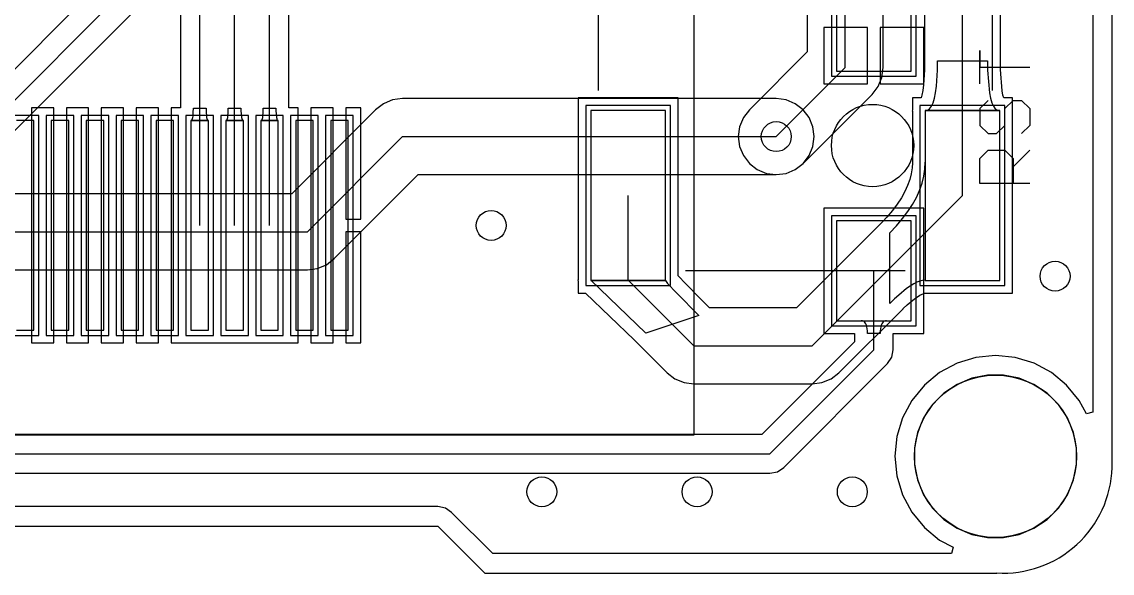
# Model space of a CAD drawing. Header units: millimetres. Extents: x 45 to 153, y 65 to 102.
# Drawn here: x 128.13 to 149.99, y 69.24 to 80.28 of the extents above; entities that cross this region are included whole.
import ezdxf

# ---------------------------------------------------------------- set-up
doc = ezdxf.new("R2010")
doc.units = ezdxf.units.MM
for name, color, linetype in [('BottomLayer', 5, 'Continuous'), ('BottomOverlay', 54, 'Continuous'), ('BottomPaste', 16, 'Continuous'), ('BottomSolder', 6, 'Continuous'), ('KeepOutLayer', 6, 'Continuous'), ('MultiLayer', 9, 'Continuous'), ('TopLayer', 1, 'Continuous'), ('TopOverlay', 2, 'Continuous'), ('TopPaste', 8, 'Continuous'), ('TopSolder', 216, 'Continuous')]:
    doc.layers.add(name, color=color, linetype=linetype)

# ---------------------------------------------------------------- blocks, each defined once
blk = doc.blocks.new('SSH1106_10')
at = {"layer": 'BottomLayer'}
for p, q in [((6.804, 6.296), (6.454, 6.296)), ((6.804, 2.096), (6.804, 6.296)), ((7.154, 6.296), (7.154, 2.096)), ((7.504, 6.296), (7.154, 6.296)), ((7.504, 2.096), (7.504, 6.296)), ((7.854, 6.296), (7.854, 2.096)), ((8.204, 6.296), (7.854, 6.296)), ((8.204, 2.096), (8.204, 6.296)), ((8.554, 6.296), (8.554, 2.096)), ((8.904, 6.296), (8.554, 6.296)), ((8.904, 2.096), (8.904, 6.296)), ((9.254, 6.296), (9.254, 2.096)), ((9.604, 6.296), (9.254, 6.296)), ((9.604, 2.096), (9.604, 6.296)), ((9.954, 6.296), (9.954, 2.096)), ((10.304, 6.296), (9.954, 6.296)), ((10.304, 2.096), (10.304, 6.296)), ((10.654, 6.296), (10.654, 2.096)), ((11.004, 6.296), (10.654, 6.296)), ((11.004, 2.096), (11.004, 6.296)), ((11.354, 6.296), (11.354, 2.096)), ((11.704, 6.296), (11.354, 6.296)), ((11.704, 2.096), (11.704, 6.296)), ((12.054, 6.296), (12.054, 2.096)), ((12.404, 6.296), (12.054, 6.296)), ((12.404, 2.096), (12.404, 6.296)), ((12.754, 6.296), (12.754, 2.096)), ((13.104, 6.296), (12.754, 6.296)), ((13.104, 2.096), (13.104, 6.296)), ((6.454, 2.096), (6.804, 2.096)), ((7.154, 2.096), (7.504, 2.096)), ((7.854, 2.096), (8.204, 2.096)), ((8.554, 2.096), (8.904, 2.096)), ((9.254, 2.096), (9.604, 2.096)), ((9.954, 2.096), (10.304, 2.096)), ((10.654, 2.096), (11.004, 2.096)), ((11.354, 2.096), (11.704, 2.096)), ((12.054, 2.096), (12.404, 2.096)), ((12.754, 2.096), (13.104, 2.096))]:
    blk.add_line(p, q, dxfattribs=at)
at = {"layer": 'BottomPaste'}
for p, q in [((6.804, 6.296), (6.454, 6.296)), ((6.804, 2.096), (6.804, 6.296)), ((7.154, 6.296), (7.154, 2.096)), ((7.504, 6.296), (7.154, 6.296)), ((7.504, 2.096), (7.504, 6.296)), ((7.854, 6.296), (7.854, 2.096)), ((8.204, 6.296), (7.854, 6.296)), ((8.204, 2.096), (8.204, 6.296)), ((8.554, 6.296), (8.554, 2.096)), ((8.904, 6.296), (8.554, 6.296)), ((8.904, 2.096), (8.904, 6.296)), ((9.254, 6.296), (9.254, 2.096)), ((9.604, 6.296), (9.254, 6.296)), ((9.604, 2.096), (9.604, 6.296)), ((9.954, 6.296), (9.954, 2.096)), ((10.304, 6.296), (9.954, 6.296)), ((10.304, 2.096), (10.304, 6.296)), ((10.654, 6.296), (10.654, 2.096)), ((11.004, 6.296), (10.654, 6.296)), ((11.004, 2.096), (11.004, 6.296)), ((11.354, 6.296), (11.354, 2.096)), ((11.704, 6.296), (11.354, 6.296)), ((11.704, 2.096), (11.704, 6.296)), ((12.054, 6.296), (12.054, 2.096)), ((12.404, 6.296), (12.054, 6.296)), ((12.404, 2.096), (12.404, 6.296)), ((12.754, 6.296), (12.754, 2.096)), ((13.104, 6.296), (12.754, 6.296)), ((13.104, 2.096), (13.104, 6.296)), ((6.454, 2.096), (6.804, 2.096)), ((7.154, 2.096), (7.504, 2.096)), ((7.854, 2.096), (8.204, 2.096)), ((8.554, 2.096), (8.904, 2.096)), ((9.254, 2.096), (9.604, 2.096)), ((9.954, 2.096), (10.304, 2.096)), ((10.654, 2.096), (11.004, 2.096)), ((11.354, 2.096), (11.704, 2.096)), ((12.054, 2.096), (12.404, 2.096)), ((12.754, 2.096), (13.104, 2.096))]:
    blk.add_line(p, q, dxfattribs=at)
at = {"layer": 'BottomSolder'}
for p, q in [((6.905, 6.398), (6.352, 6.398)), ((6.905, 1.994), (6.905, 6.398)), ((7.052, 6.398), (7.052, 1.994)), ((7.605, 6.398), (7.052, 6.398)), ((7.605, 1.994), (7.605, 6.398)), ((7.752, 6.398), (7.752, 1.994)), ((8.305, 6.398), (7.752, 6.398)), ((8.305, 1.994), (8.305, 6.398)), ((8.452, 6.398), (8.452, 1.994)), ((9.005, 6.398), (8.452, 6.398)), ((9.005, 1.994), (9.005, 6.398)), ((9.152, 6.398), (9.152, 1.994)), ((9.705, 6.398), (9.152, 6.398)), ((9.705, 1.994), (9.705, 6.398)), ((9.852, 6.398), (9.852, 1.994)), ((10.405, 6.398), (9.852, 6.398)), ((10.405, 1.994), (10.405, 6.398)), ((10.552, 6.398), (10.552, 1.994)), ((11.105, 6.398), (10.552, 6.398)), ((11.105, 1.994), (11.105, 6.398)), ((11.252, 6.398), (11.252, 1.994)), ((11.805, 6.398), (11.252, 6.398)), ((11.805, 1.994), (11.805, 6.398)), ((11.952, 6.398), (11.952, 1.994)), ((12.505, 6.398), (11.952, 6.398)), ((12.505, 1.994), (12.505, 6.398)), ((12.652, 6.398), (12.652, 1.994)), ((13.205, 6.398), (12.652, 6.398)), ((13.205, 1.994), (13.205, 6.398)), ((6.352, 1.994), (6.905, 1.994)), ((7.052, 1.994), (7.605, 1.994)), ((7.752, 1.994), (8.305, 1.994)), ((8.452, 1.994), (9.005, 1.994)), ((9.152, 1.994), (9.705, 1.994)), ((9.852, 1.994), (10.405, 1.994)), ((10.552, 1.994), (11.105, 1.994)), ((11.252, 1.994), (11.805, 1.994)), ((11.952, 1.994), (12.505, 1.994)), ((12.652, 1.994), (13.205, 1.994))]:
    blk.add_line(p, q, dxfattribs=at)
at = {"layer": 'TopOverlay'}
for p, q in [((20.039, 0), (20.039, 23.248)), ((-14.561, 0), (20.039, 0))]:
    blk.add_line(p, q, dxfattribs=at)
blk = doc.blocks.new('_______13')
at = {"layer": 'TopLayer'}
for p, q in [((-0.699, 3.438), (-0.699, 1.438)), ((0.801, 3.438), (-0.699, 3.438)), ((0.801, 1.438), (0.801, 3.438)), ((-0.699, 1.438), (0.801, 1.438)), ((-0.699, -1.562), (-0.699, -3.562)), ((0.801, -1.562), (-0.699, -1.562)), ((0.801, -3.562), (0.801, -1.562)), ((-0.699, -3.562), (0.801, -3.562))]:
    blk.add_line(p, q, dxfattribs=at)
at = {"layer": 'TopOverlay'}
blk.add_circle((0.025, -0.051), 0.824, dxfattribs=at)
at = {"layer": 'TopPaste'}
for p, q in [((-0.699, 3.438), (-0.699, 1.438)), ((0.801, 3.438), (-0.699, 3.438)), ((0.801, 1.438), (0.801, 3.438)), ((-0.699, 1.438), (0.801, 1.438)), ((-0.699, -1.562), (-0.699, -3.562)), ((0.801, -1.562), (-0.699, -1.562)), ((0.801, -3.562), (0.801, -1.562)), ((-0.699, -3.562), (0.801, -3.562))]:
    blk.add_line(p, q, dxfattribs=at)
at = {"layer": 'TopSolder'}
for p, q in [((-0.801, 3.54), (-0.801, 1.337)), ((0.902, 3.54), (-0.801, 3.54)), ((0.902, 1.337), (0.902, 3.54)), ((-0.801, 1.337), (0.902, 1.337)), ((-0.801, -1.46), (-0.801, -3.663)), ((0.902, -1.46), (-0.801, -1.46)), ((0.902, -3.663), (0.902, -1.46)), ((-0.801, -3.663), (0.902, -3.663))]:
    blk.add_line(p, q, dxfattribs=at)
blk = doc.blocks.new('S2B_PH_SM4_TB_B_67')
at = {"layer": 'BottomLayer'}
for p, q in [((-1.372997, 5.30606), (-1.372997, 1.80594)), ((-0.372999, 5.30606), (-1.372997, 5.30606)), ((-0.372999, 1.80594), (-0.372999, 5.30606)), ((0.626999, 5.30606), (0.626999, 1.80594)), ((1.626997, 5.30606), (0.626999, 5.30606)), ((1.626997, 1.80594), (1.626997, 5.30606)), ((-1.372997, 1.80594), (-0.372999, 1.80594)), ((0.626999, 1.80594), (1.626997, 1.80594)), ((-3.973068, -0.49403), (-3.973068, -3.894074)), ((-2.472944, -0.49403), (-3.973068, -0.49403)), ((-2.472944, -3.894074), (-2.472944, -0.49403)), ((2.726944, -0.49403), (2.726944, -3.894074)), ((4.227068, -0.49403), (2.726944, -0.49403)), ((4.227068, -3.894074), (4.227068, -0.49403)), ((-3.973068, -3.894074), (-2.472944, -3.894074)), ((2.726944, -3.894074), (4.227068, -3.894074))]:
    blk.add_line(p, q, dxfattribs=at)
at = {"layer": 'BottomOverlay'}
for p, q in [((3.0353, 4.2672), (3.0353, 5.4864)), ((-3.7338, 4.826), (-2.489203, 4.826)), ((2.412997, 4.8768), (3.6576, 4.8768)), ((-3.822954, 3.906012), (-3.822951, -0.09398)), ((-3.822954, 3.906012), (-1.77292, 3.906012)), ((2.02692, 3.906012), (4.076954, 3.906012)), ((4.076954, -0.09398), (4.076954, 3.906012)), ((-2.072894, -3.693922), (2.326894, -3.693922))]:
    blk.add_line(p, q, dxfattribs=at)
blk.add_circle((2.40792, 4.216146), 0.127, dxfattribs=at)
at = {"layer": 'BottomPaste'}
for p, q in [((-1.372997, 5.30606), (-1.372997, 1.80594)), ((-0.372999, 5.30606), (-1.372997, 5.30606)), ((-0.372999, 1.80594), (-0.372999, 5.30606)), ((0.626999, 5.30606), (0.626999, 1.80594)), ((1.626997, 5.30606), (0.626999, 5.30606)), ((1.626997, 1.80594), (1.626997, 5.30606)), ((-1.372997, 1.80594), (-0.372999, 1.80594)), ((0.626999, 1.80594), (1.626997, 1.80594)), ((-3.973068, -0.49403), (-3.973068, -3.894074)), ((-2.472944, -0.49403), (-3.973068, -0.49403)), ((-2.472944, -3.894074), (-2.472944, -0.49403)), ((2.726944, -0.49403), (2.726944, -3.894074)), ((4.227068, -0.49403), (2.726944, -0.49403)), ((4.227068, -3.894074), (4.227068, -0.49403)), ((-3.973068, -3.894074), (-2.472944, -3.894074)), ((2.726944, -3.894074), (4.227068, -3.894074))]:
    blk.add_line(p, q, dxfattribs=at)
at = {"layer": 'BottomSolder'}
for p, q in [((-1.474597, 5.40766), (-1.474597, 1.70434)), ((-0.271399, 5.40766), (-1.474597, 5.40766)), ((-0.271399, 1.70434), (-0.271399, 5.40766)), ((0.525399, 5.40766), (0.525399, 1.70434)), ((1.728597, 5.40766), (0.525399, 5.40766)), ((1.728597, 1.70434), (1.728597, 5.40766)), ((-1.474597, 1.70434), (-0.271399, 1.70434)), ((0.525399, 1.70434), (1.728597, 1.70434)), ((-4.074668, -0.39243), (-4.074668, -3.995674)), ((-2.371344, -0.39243), (-4.074668, -0.39243)), ((-2.371344, -3.995674), (-2.371344, -0.39243)), ((2.625344, -0.39243), (2.625344, -3.995674)), ((4.328668, -0.39243), (2.625344, -0.39243)), ((4.328668, -3.995674), (4.328668, -0.39243)), ((-4.074668, -3.995674), (-2.371344, -3.995674)), ((2.625344, -3.995674), (4.328668, -3.995674))]:
    blk.add_line(p, q, dxfattribs=at)

msp = doc.modelspace()

# ---------------------------------------------------------------- linework, layer by layer
at = {"layer": 'BottomLayer'}
for p, q in [((133.099, 76.2), (133.099, 93.602)), ((133.487, 78.554), (133.487, 93.441)), ((132.399, 76.2), (132.399, 92.391)), ((131.699, 76.2), (131.699, 89.916)), ((131.311, 89.755), (131.311, 78.554)), ((149.599, 84.501), (149.599, 72.458)), ((146.226, 83.487), (146.226, 79.381)), ((146.987, 76.8), (146.987, 83.487)), ((147.748, 79.381), (147.748, 83.172)), ((143.876, 82.55), (143.876, 79.674)), ((144.637, 79.359), (144.637, 82.55)), ((145.398, 79.359), (145.398, 82.55)), ((143.876, 79.674), (142.718, 78.516)), ((143.256, 77.978), (144.637, 79.359)), ((145.372, 79.162), (145.398, 79.359)), ((146.226, 79.381), (146.226, 79.317)), ((146.485, 79.307), (146.487, 79.497)), ((146.487, 79.497), (147.487, 79.497)), ((147.487, 79.497), (147.489, 79.307)), ((147.748, 79.319), (147.748, 79.381)), ((145.296, 78.979), (145.372, 79.162)), ((146.226, 79.317), (146.207, 79.012)), ((146.465, 78.987), (146.485, 79.307)), ((147.489, 79.307), (147.527, 78.857)), ((147.783, 78.893), (147.748, 79.319)), ((145.175, 78.821), (145.296, 78.979)), ((146.207, 79.012), (146.192, 78.9)), ((146.447, 78.857), (146.465, 78.987)), ((141.291, 78.754), (139.283, 78.754)), ((139.283, 78.754), (139.283, 75.113)), ((141.291, 75.191), (141.291, 78.754)), ((143.794, 77.44), (145.175, 78.821)), ((146.157, 78.754), (145.983, 78.754)), ((145.983, 78.754), (145.983, 78.507)), ((146.174, 78.81), (146.157, 78.754)), ((146.192, 78.9), (146.174, 78.81)), ((146.398, 78.657), (146.425, 78.747)), ((146.425, 78.747), (146.447, 78.857)), ((147.527, 78.857), (147.549, 78.747)), ((147.549, 78.747), (147.576, 78.657)), ((147.8, 78.81), (147.783, 78.893)), ((147.817, 78.754), (147.8, 78.81)), ((147.991, 78.754), (147.817, 78.754)), ((147.991, 78.507), (147.991, 78.754)), ((128.772, 78.554), (128.326, 78.554)), ((128.326, 78.554), (128.326, 76.2)), ((128.772, 76.2), (128.772, 78.554)), ((129.472, 78.554), (129.026, 78.554)), ((129.026, 78.554), (129.026, 76.2)), ((129.472, 76.2), (129.472, 78.554)), ((130.172, 78.554), (129.726, 78.554)), ((129.726, 78.554), (129.726, 76.2)), ((130.172, 76.2), (130.172, 78.554)), ((130.872, 78.554), (130.426, 78.554)), ((130.426, 78.554), (130.426, 76.2)), ((130.872, 76.2), (130.872, 78.554)), ((131.311, 78.554), (131.126, 78.554)), ((131.126, 78.554), (131.126, 76.2)), ((131.57, 78.46), (131.572, 78.551)), ((131.572, 78.551), (131.826, 78.551)), ((131.826, 78.551), (131.826, 78.503)), ((131.826, 78.503), (131.837, 78.36)), ((132.27, 78.46), (132.272, 78.551)), ((132.272, 78.551), (132.526, 78.551)), ((132.526, 78.551), (132.526, 78.503)), ((132.526, 78.503), (132.537, 78.36)), ((132.97, 78.46), (132.972, 78.551)), ((132.972, 78.551), (133.226, 78.551)), ((133.226, 78.551), (133.226, 78.503)), ((133.226, 78.503), (133.237, 78.36)), ((133.672, 78.554), (133.487, 78.554)), ((133.672, 76.2), (133.672, 78.554)), ((134.372, 78.554), (133.926, 78.554)), ((133.926, 78.554), (133.926, 76.2)), ((134.372, 76.2), (134.372, 78.554)), ((134.928, 78.554), (134.626, 78.554)), ((134.626, 78.554), (134.626, 76.327)), ((134.928, 76.327), (134.928, 78.554)), ((142.718, 78.516), (142.597, 78.358)), ((145.983, 78.507), (145.981, 78.497)), ((145.981, 78.497), (145.983, 78.487)), ((145.983, 78.487), (145.983, 77.452)), ((146.24, 78.497), (146.287, 78.507)), ((147.734, 78.497), (146.24, 78.497)), ((146.287, 78.507), (146.329, 78.537)), ((146.329, 78.537), (146.366, 78.587)), ((146.366, 78.587), (146.398, 78.657)), ((147.576, 78.657), (147.608, 78.587)), ((147.608, 78.587), (147.645, 78.537)), ((147.645, 78.537), (147.687, 78.507)), ((147.687, 78.507), (147.734, 78.497)), ((147.993, 78.497), (147.991, 78.507)), ((147.991, 78.487), (147.993, 78.497)), ((147.991, 74.846), (147.991, 78.487)), ((131.527, 78.297), (131.536, 78.299)), ((131.871, 78.297), (131.527, 78.297)), ((131.536, 78.299), (131.543, 78.307)), ((131.543, 78.307), (131.55, 78.32)), ((131.55, 78.32), (131.556, 78.338)), ((131.556, 78.338), (131.561, 78.36)), ((131.561, 78.36), (131.565, 78.388)), ((131.565, 78.388), (131.57, 78.46)), ((131.837, 78.36), (131.842, 78.338)), ((131.842, 78.338), (131.848, 78.32)), ((131.848, 78.32), (131.855, 78.307)), ((131.855, 78.307), (131.862, 78.299)), ((131.862, 78.299), (131.871, 78.297)), ((132.227, 78.297), (132.236, 78.299)), ((132.571, 78.297), (132.227, 78.297)), ((132.236, 78.299), (132.243, 78.307)), ((132.243, 78.307), (132.25, 78.32)), ((132.25, 78.32), (132.256, 78.338)), ((132.256, 78.338), (132.261, 78.36)), ((132.261, 78.36), (132.265, 78.388)), ((132.265, 78.388), (132.27, 78.46)), ((132.537, 78.36), (132.542, 78.338)), ((132.542, 78.338), (132.548, 78.32)), ((132.548, 78.32), (132.555, 78.307)), ((132.555, 78.307), (132.562, 78.299)), ((132.562, 78.299), (132.571, 78.297)), ((132.927, 78.297), (132.936, 78.299)), ((133.271, 78.297), (132.927, 78.297)), ((132.936, 78.299), (132.943, 78.307)), ((132.943, 78.307), (132.95, 78.32)), ((132.95, 78.32), (132.956, 78.338)), ((132.956, 78.338), (132.961, 78.36)), ((132.961, 78.36), (132.965, 78.388)), ((132.965, 78.388), (132.97, 78.46)), ((133.237, 78.36), (133.242, 78.338)), ((133.242, 78.338), (133.248, 78.32)), ((133.248, 78.32), (133.255, 78.307)), ((133.255, 78.307), (133.262, 78.299)), ((133.262, 78.299), (133.271, 78.297)), ((142.597, 78.358), (142.521, 78.175)), ((142.521, 78.175), (142.495, 77.978)), ((142.495, 77.978), (142.521, 77.781)), ((142.521, 77.781), (142.597, 77.598)), ((142.597, 77.598), (142.718, 77.44)), ((142.718, 77.44), (142.876, 77.319)), ((143.636, 77.319), (143.794, 77.44)), ((145.983, 77.452), (145.978, 77.352)), ((146.236, 77.326), (146.243, 77.467)), ((146.243, 77.467), (146.24, 75.103)), ((142.876, 77.319), (143.059, 77.243)), ((143.059, 77.243), (143.256, 77.217)), ((143.256, 77.217), (143.453, 77.243)), ((143.453, 77.243), (143.636, 77.319)), ((145.96, 77.236), (145.931, 77.119)), ((145.978, 77.352), (145.96, 77.236)), ((146.179, 77.044), (146.214, 77.185)), ((146.214, 77.185), (146.236, 77.326)), ((145.888, 76.999), (145.833, 76.877)), ((145.931, 77.119), (145.888, 76.999)), ((146.129, 76.902), (146.179, 77.044)), ((140.287, 75.105), (140.287, 76.8)), ((143.974, 73.787), (146.987, 76.8)), ((145.765, 76.753), (145.682, 76.627)), ((145.833, 76.877), (145.765, 76.753)), ((145.987, 76.62), (146.065, 76.761)), ((146.065, 76.761), (146.129, 76.902)), ((145.586, 76.498), (145.475, 76.368)), ((145.682, 76.627), (145.586, 76.498)), ((145.895, 76.478), (145.987, 76.62)), ((134.626, 76.327), (134.928, 76.327)), ((145.475, 76.368), (145.389, 76.277)), ((145.668, 76.195), (145.788, 76.336)), ((145.788, 76.336), (145.895, 76.478)), ((128.326, 76.2), (128.326, 73.846)), ((128.772, 73.846), (128.772, 76.2)), ((129.026, 76.2), (129.026, 73.846)), ((129.472, 73.846), (129.472, 76.2)), ((129.726, 76.2), (129.726, 73.846)), ((130.172, 73.846), (130.172, 76.2)), ((130.426, 76.2), (130.426, 73.846)), ((130.872, 73.846), (130.872, 76.2)), ((131.126, 76.2), (131.126, 73.846)), ((133.672, 73.846), (133.672, 76.2)), ((133.926, 76.2), (133.926, 73.846)), ((134.372, 73.846), (134.372, 76.2)), ((134.928, 76.073), (134.626, 76.073)), ((134.626, 76.073), (134.626, 73.846)), ((134.928, 73.846), (134.928, 76.073)), ((145.389, 76.277), (143.659, 74.548)), ((145.533, 76.053), (145.668, 76.195)), ((145.533, 74.639), (145.533, 76.053)), ((141.444, 75.028), (141.291, 75.191)), ((139.283, 75.113), (139.281, 75.103)), ((139.281, 75.103), (139.282, 75.1)), ((139.282, 75.1), (139.281, 75.098)), ((139.281, 75.098), (139.283, 75.089)), ((139.283, 75.089), (139.283, 74.846)), ((140.643, 74.042), (139.54, 75.103)), ((139.54, 75.103), (141.034, 75.103)), ((140.287, 75.105), (141.605, 73.787)), ((141.034, 75.103), (141.034, 75.096)), ((141.034, 75.096), (141.049, 75.075)), ((141.049, 75.075), (141.078, 75.039)), ((141.078, 75.039), (141.257, 74.848)), ((141.727, 74.74), (141.444, 75.028)), ((145.942, 74.987), (145.869, 74.936)), ((146.01, 75.029), (145.942, 74.987)), ((146.074, 75.061), (146.01, 75.029)), ((146.134, 75.084), (146.074, 75.061)), ((146.189, 75.098), (146.134, 75.084)), ((146.24, 75.103), (146.189, 75.098)), ((139.283, 74.846), (139.434, 74.846)), ((139.434, 74.846), (140.404, 73.912)), ((141.257, 74.848), (141.703, 74.396)), ((145.71, 74.806), (145.624, 74.727)), ((145.869, 74.936), (145.71, 74.806)), ((146.025, 74.729), (146.084, 74.77)), ((146.084, 74.77), (146.136, 74.802)), ((146.136, 74.802), (146.18, 74.824)), ((146.18, 74.824), (146.213, 74.837)), ((146.213, 74.837), (146.233, 74.842)), ((146.233, 74.842), (146.264, 74.845)), ((146.264, 74.845), (146.266, 74.846)), ((146.266, 74.846), (147.991, 74.846)), ((141.92, 74.548), (141.727, 74.74)), ((143.659, 74.548), (141.92, 74.548)), ((144.512, 73.249), (145.796, 74.533)), ((145.624, 74.727), (145.533, 74.639)), ((145.796, 74.533), (145.801, 74.539)), ((145.801, 74.539), (145.879, 74.61)), ((145.879, 74.61), (146.025, 74.729)), ((141.703, 74.396), (140.643, 74.042)), ((140.404, 73.912), (141.067, 73.249)), ((128.326, 73.846), (128.772, 73.846)), ((129.026, 73.846), (129.472, 73.846)), ((129.726, 73.846), (130.172, 73.846)), ((130.426, 73.846), (130.872, 73.846)), ((131.126, 73.846), (133.672, 73.846)), ((133.926, 73.846), (134.372, 73.846)), ((134.626, 73.846), (134.928, 73.846)), ((141.605, 73.787), (143.974, 73.787)), ((146.879, 73.44), (146.53, 73.254)), ((147.257, 73.555), (146.879, 73.44)), ((147.65, 73.594), (147.257, 73.555)), ((148.044, 73.555), (147.65, 73.594)), ((148.422, 73.44), (148.044, 73.555)), ((148.77, 73.254), (148.422, 73.44)), ((141.067, 73.249), (141.225, 73.128)), ((144.354, 73.128), (144.512, 73.249)), ((146.53, 73.254), (146.224, 73.003)), ((149.076, 73.003), (148.77, 73.254)), ((141.225, 73.128), (141.408, 73.052)), ((141.408, 73.052), (141.605, 73.026)), ((141.605, 73.026), (143.974, 73.026)), ((143.974, 73.026), (144.171, 73.052)), ((144.171, 73.052), (144.354, 73.128)), ((146.224, 73.003), (145.974, 72.697)), ((149.327, 72.697), (149.076, 73.003)), ((145.974, 72.697), (145.787, 72.349)), ((149.472, 72.426), (149.327, 72.697)), ((145.787, 72.349), (145.673, 71.971)), ((149.599, 72.458), (149.472, 72.426)), ((145.673, 71.971), (145.634, 71.577)), ((145.634, 71.577), (145.673, 71.184)), ((145.673, 71.184), (145.787, 70.806)), ((145.787, 70.806), (145.974, 70.457)), ((136.474, 70.569), (113.335, 70.569)), ((136.623, 70.539), (136.474, 70.569)), ((136.749, 70.455), (136.623, 70.539)), ((137.575, 69.629), (136.749, 70.455)), ((145.974, 70.457), (146.224, 70.151)), ((146.224, 70.151), (146.53, 69.901)), ((146.53, 69.901), (146.801, 69.756)), ((146.801, 69.756), (146.769, 69.629)), ((146.769, 69.629), (137.575, 69.629))]:
    msp.add_line(p, q, dxfattribs=at)
for centre in [(143.256, 77.978), (137.541, 76.2), (148.844, 75.184), (138.557, 70.866), (141.668, 70.866), (144.78, 70.866)]:
    msp.add_circle(centre, 0.3, dxfattribs=at)
at = {"layer": 'KeepOutLayer'}
for p, q in [((149.987, 71.351), (149.987, 84.501)), ((113.36, 70.18), (128.194, 70.18)), ((128.194, 70.18), (136.401, 70.18)), ((136.401, 70.18), (136.474, 70.18)), ((136.474, 70.18), (137.414, 69.24)), ((137.414, 69.24), (147.676, 69.24))]:
    msp.add_line(p, q, dxfattribs=at)
msp.add_circle((147.65, 71.577), 1.626, dxfattribs=at)
msp.add_arc((147.803, 71.425), 2.188, 266.6822, 358.0694, dxfattribs=at)
at = {"layer": 'MultiLayer'}
for p, q in [((146.88, 73.018), (146.614, 72.84)), ((147.176, 73.14), (146.88, 73.018)), ((147.49, 73.203), (147.176, 73.14)), ((147.65, 73.203), (147.49, 73.203)), ((147.81, 73.203), (147.65, 73.203)), ((148.124, 73.14), (147.81, 73.203)), ((148.42, 73.018), (148.124, 73.14)), ((148.686, 72.84), (148.42, 73.018)), ((146.614, 72.84), (146.388, 72.613)), ((148.913, 72.613), (148.686, 72.84)), ((146.388, 72.613), (146.21, 72.347)), ((149.091, 72.347), (148.913, 72.613)), ((146.21, 72.347), (146.087, 72.051)), ((149.213, 72.051), (149.091, 72.347)), ((146.087, 72.051), (146.025, 71.737)), ((149.276, 71.737), (149.213, 72.051)), ((146.025, 71.737), (146.025, 71.577)), ((149.276, 71.577), (149.276, 71.737)), ((146.025, 71.577), (146.025, 71.577)), ((146.025, 71.577), (146.025, 71.417)), ((149.276, 71.417), (149.276, 71.577)), ((146.025, 71.417), (146.087, 71.103)), ((149.213, 71.103), (149.276, 71.417)), ((146.087, 71.103), (146.21, 70.807)), ((149.091, 70.807), (149.213, 71.103)), ((146.21, 70.807), (146.388, 70.541)), ((148.913, 70.541), (149.091, 70.807)), ((146.388, 70.541), (146.614, 70.315)), ((148.686, 70.315), (148.913, 70.541)), ((146.614, 70.315), (146.88, 70.137)), ((148.42, 70.137), (148.686, 70.315)), ((146.88, 70.137), (147.176, 70.014)), ((147.176, 70.014), (147.49, 69.952)), ((147.49, 69.952), (147.65, 69.952)), ((147.65, 69.952), (147.81, 69.952)), ((147.81, 69.952), (148.124, 70.014)), ((148.124, 70.014), (148.42, 70.137))]:
    msp.add_line(p, q, dxfattribs=at)
for centre in [(143.256, 77.978), (137.541, 76.2), (148.844, 75.184), (138.557, 70.866), (141.668, 70.866), (144.78, 70.866)]:
    msp.add_circle(centre, 0.3, dxfattribs=at)
at = {"layer": 'TopLayer'}
for p, q in [((138.415, 89.757), (127.486, 78.828)), ((127.667, 78.391), (138.724, 89.448)), ((127.976, 78.082), (138.905, 89.011)), ((149.599, 82.698), (149.599, 72.458)), ((145.085, 80.162), (144.208, 80.162)), ((144.208, 80.162), (144.208, 79.035)), ((145.085, 79.035), (145.085, 80.162)), ((146.216, 80.162), (145.339, 80.162)), ((145.339, 80.162), (145.339, 79.035)), ((146.216, 79.035), (146.216, 80.162)), ((144.208, 79.035), (145.085, 79.035)), ((145.339, 79.035), (146.216, 79.035)), ((135.566, 78.713), (135.459, 78.668)), ((135.763, 78.739), (135.566, 78.713)), ((143.256, 78.739), (135.763, 78.739)), ((143.453, 78.713), (143.256, 78.739)), ((143.636, 78.637), (143.453, 78.713)), ((135.225, 78.516), (133.543, 76.834)), ((135.383, 78.637), (135.225, 78.516)), ((135.459, 78.668), (135.383, 78.637)), ((143.794, 78.516), (143.636, 78.637)), ((143.915, 78.358), (143.794, 78.516)), ((143.991, 78.175), (143.915, 78.358)), ((144.017, 77.978), (143.991, 78.175)), ((133.858, 76.073), (135.763, 77.978)), ((135.763, 77.978), (143.256, 77.978)), ((143.991, 77.781), (144.017, 77.978)), ((143.794, 77.44), (143.915, 77.598)), ((143.915, 77.598), (143.991, 77.781)), ((143.636, 77.319), (143.794, 77.44)), ((134.396, 75.535), (136.078, 77.217)), ((136.078, 77.217), (143.256, 77.217)), ((143.256, 77.217), (143.453, 77.243)), ((143.453, 77.243), (143.636, 77.319)), ((133.543, 76.834), (112.014, 76.834)), ((146.216, 76.543), (144.208, 76.543)), ((144.208, 76.543), (144.208, 74.035)), ((146.216, 74.035), (146.216, 76.543)), ((112.014, 76.073), (133.858, 76.073)), ((134.055, 75.338), (134.238, 75.414)), ((134.238, 75.414), (134.396, 75.535)), ((112.014, 75.312), (133.858, 75.312)), ((133.858, 75.312), (134.055, 75.338)), ((145.212, 73.711), (145.212, 75.289)), ((144.982, 74.29), (144.958, 74.292)), ((144.958, 74.292), (145.466, 74.292)), ((145.004, 74.282), (144.982, 74.29)), ((145.023, 74.27), (145.004, 74.282)), ((145.039, 74.252), (145.023, 74.27)), ((145.053, 74.229), (145.039, 74.252)), ((145.064, 74.201), (145.053, 74.229)), ((145.073, 74.168), (145.064, 74.201)), ((145.08, 74.13), (145.073, 74.168)), ((145.084, 74.087), (145.08, 74.13)), ((145.344, 74.13), (145.34, 74.087)), ((145.35, 74.168), (145.344, 74.13)), ((145.359, 74.201), (145.35, 74.168)), ((145.371, 74.229), (145.359, 74.201)), ((145.385, 74.252), (145.371, 74.229)), ((145.401, 74.27), (145.385, 74.252)), ((145.42, 74.282), (145.401, 74.27)), ((145.442, 74.29), (145.42, 74.282)), ((145.466, 74.292), (145.442, 74.29)), ((144.208, 74.035), (144.823, 74.035)), ((144.823, 74.035), (144.823, 73.872)), ((145.085, 74.038), (145.084, 74.087)), ((145.339, 74.038), (145.085, 74.038)), ((145.34, 74.087), (145.339, 74.038)), ((145.6, 73.711), (145.6, 74.035)), ((145.6, 74.035), (146.216, 74.035)), ((144.823, 73.872), (142.968, 72.016)), ((143.129, 71.628), (145.212, 73.711)), ((145.571, 73.562), (145.6, 73.711)), ((145.486, 73.436), (145.571, 73.562)), ((146.879, 73.44), (146.53, 73.254)), ((147.257, 73.555), (146.879, 73.44)), ((147.65, 73.594), (147.257, 73.555)), ((148.044, 73.555), (147.65, 73.594)), ((148.422, 73.44), (148.044, 73.555)), ((148.77, 73.254), (148.422, 73.44)), ((143.404, 71.353), (145.486, 73.436)), ((146.53, 73.254), (146.224, 73.003)), ((149.076, 73.003), (148.77, 73.254)), ((146.224, 73.003), (145.974, 72.697)), ((149.327, 72.697), (149.076, 73.003)), ((145.974, 72.697), (145.787, 72.349)), ((149.472, 72.426), (149.327, 72.697)), ((145.787, 72.349), (145.673, 71.971)), ((149.599, 72.458), (149.472, 72.426)), ((142.968, 72.016), (113.284, 72.016)), ((145.673, 71.971), (145.634, 71.577)), ((113.284, 71.628), (143.129, 71.628)), ((145.634, 71.577), (145.673, 71.184)), ((143.129, 71.24), (143.278, 71.269)), ((143.278, 71.269), (143.404, 71.353)), ((113.445, 71.24), (143.129, 71.24)), ((145.673, 71.184), (145.787, 70.806)), ((145.787, 70.806), (145.974, 70.457)), ((136.474, 70.569), (113.335, 70.569)), ((136.623, 70.539), (136.474, 70.569)), ((136.749, 70.455), (136.623, 70.539)), ((137.575, 69.629), (136.749, 70.455)), ((145.974, 70.457), (146.224, 70.151)), ((146.224, 70.151), (146.53, 69.901)), ((146.53, 69.901), (146.801, 69.756)), ((146.801, 69.756), (146.769, 69.629)), ((146.769, 69.629), (137.575, 69.629))]:
    msp.add_line(p, q, dxfattribs=at)
for centre in [(143.256, 77.978), (137.541, 76.2), (148.844, 75.184), (138.557, 70.866), (141.668, 70.866), (144.78, 70.866)]:
    msp.add_circle(centre, 0.3, dxfattribs=at)
at = {"layer": 'TopOverlay'}
for p, q in [((147.336, 79.038), (147.336, 79.704)), ((147.336, 79.704), (147.336, 79.371)), ((147.336, 79.371), (148.336, 79.371)), ((147.503, 78.704), (147.336, 78.538)), ((147.836, 78.538), (148.003, 78.704)), ((148.003, 78.704), (148.169, 78.704)), ((148.169, 78.704), (148.336, 78.538)), ((147.336, 78.538), (147.336, 78.204)), ((147.836, 78.204), (147.836, 78.538)), ((148.336, 78.538), (148.336, 78.204)), ((147.336, 78.204), (147.503, 78.038)), ((147.503, 78.038), (147.67, 78.038)), ((147.67, 78.038), (147.836, 78.204)), ((148.336, 78.204), (148.169, 78.038)), ((147.336, 77.538), (147.503, 77.705)), ((147.503, 77.705), (147.836, 77.705)), ((147.836, 77.705), (148.003, 77.538)), ((148.003, 77.371), (148.336, 77.705)), ((147.336, 77.038), (147.336, 77.538)), ((148.003, 77.538), (148.003, 77.038)), ((148.336, 77.038), (147.336, 77.038))]:
    msp.add_line(p, q, dxfattribs=at)

# ---------------------------------------------------------------- block references
for name, p in [('SSH1106_10', (121.57, 72.004)), ('_______13', (145.161, 77.851))]:
    msp.add_blockref(name, p)
at = {"rotation": 360}
msp.add_blockref('S2B_PH_SM4_TB_B_67', (143.51, 78.994), dxfattribs=at)

doc.saveas('drawing.dxf')
